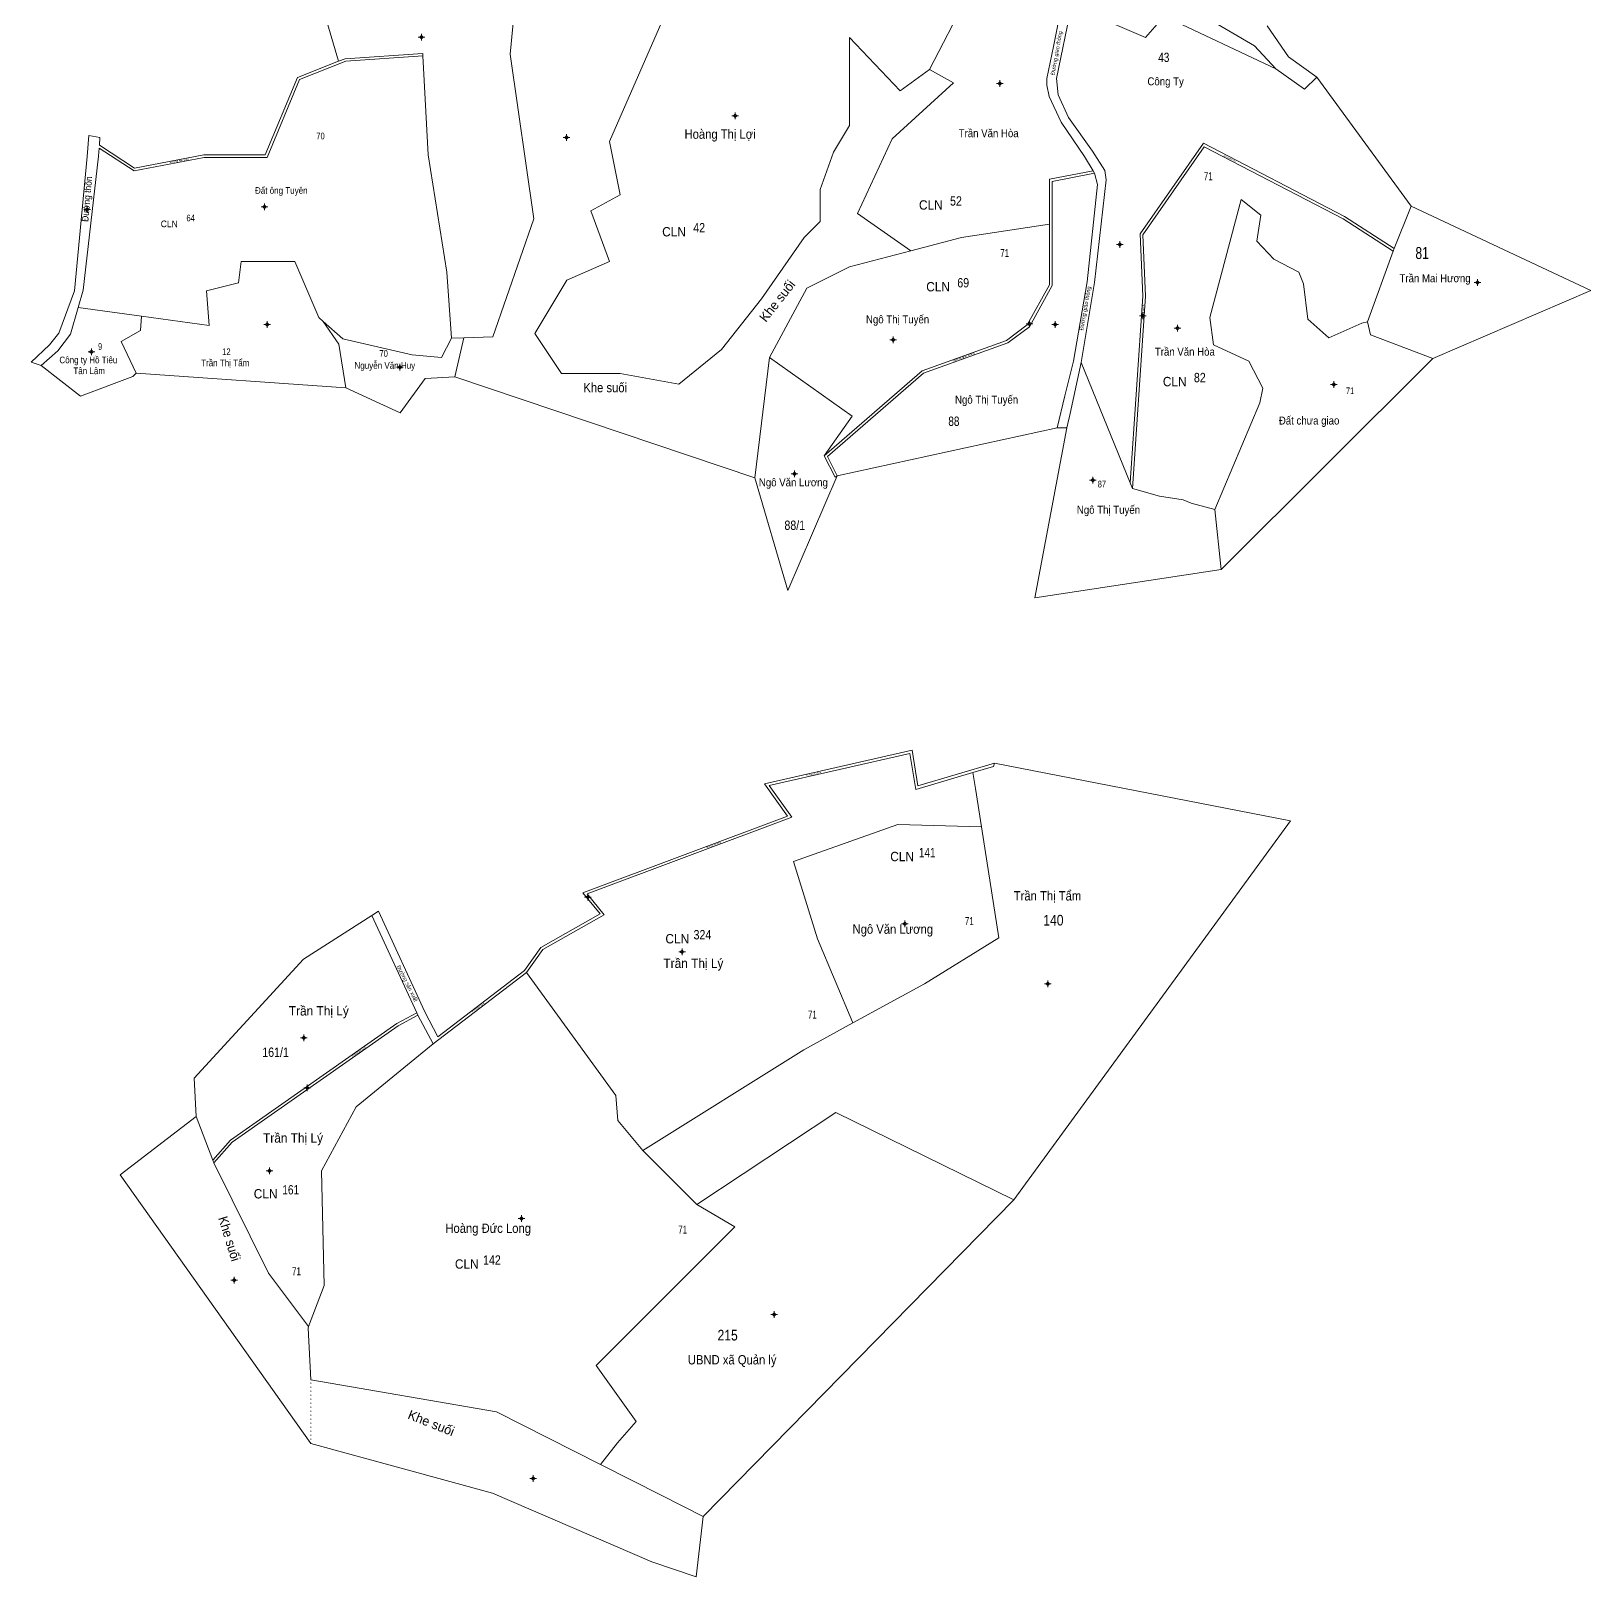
# Model space of a CAD drawing. Header units: metres. Extents: x 538455 to 541653, y 1847238 to 1851303.
# Drawn here: x 539895 to 540480, y 1847342 to 1847921 of the extents above; entities that cross this region are included whole.
import ezdxf
from ezdxf.enums import TextEntityAlignment as Align

# ---------------------------------------------------------------- set-up
doc = ezdxf.new("R2010")
doc.units = ezdxf.units.M
doc.linetypes.add('DOTTED', pattern=[1.5, 0.3, -1.2])
for name, color, linetype in [('1', 7, 'Continuous'), ('2', 7, 'Continuous'), ('3', 7, 'Continuous'), ('4', 7, 'Continuous')]:
    doc.layers.add(name, color=color, linetype=linetype)
for name, color, linetype, lineweight in [('11', 7, 'Continuous', 13), ('22', 7, 'Continuous', 13), ('5', 7, 'Continuous', 13)]:
    doc.layers.add(name, color=color, linetype=linetype, lineweight=lineweight)

msp = doc.modelspace()

# ---------------------------------------------------------------- hatches: boundary and pattern name
at = {"layer": '11'}
for points in [[(540041.72, 1847919.04, 1), (540041.42, 1847919.04, 1)], [(540258.46, 1847901.72, 1), (540258.16, 1847901.72, 1)], [(540159.23, 1847889.55, 1), (540158.93, 1847889.55, 1)], [(540096.09, 1847881.4, 1), (540095.79, 1847881.4, 1)], [(539916.42, 1847854.5, 1), (539916.12, 1847854.5, 1)], [(539982.86, 1847855.5, 1), (539982.56, 1847855.5, 1)], [(540303.48, 1847841.36, 1), (540303.18, 1847841.36, 1)], [(540437.57, 1847827.1, 1), (540437.27, 1847827.1, 1)], [(539983.89, 1847811.31, 1), (539983.59, 1847811.31, 1)], [(540269.57, 1847811.52, 1), (540269.27, 1847811.52, 1)], [(540279.27, 1847811.35, 1), (540278.97, 1847811.35, 1)], [(540312.14, 1847814.56, 1), (540311.84, 1847814.56, 1)], [(540325.04, 1847810, 1), (540324.74, 1847810, 1)], [(540218.45, 1847805.56, 1), (540218.15, 1847805.56, 1)], [(539917.93, 1847801.11, 1), (539917.63, 1847801.11, 1)], [(540033.57, 1847795.37, 1), (540033.27, 1847795.37, 1)], [(540383.72, 1847788.78, 1), (540383.42, 1847788.78, 1)], [(540181.48, 1847755.32, 1), (540181.18, 1847755.32, 1)], [(540293.4, 1847752.92, 1), (540293.1, 1847752.92, 1)], [(540104.08, 1847596.64, 1), (540103.78, 1847596.64, 1)], [(540222.83, 1847586.63, 1), (540222.53, 1847586.63, 1)], [(540139.35, 1847576.06, 1), (540139.05, 1847576.06, 1)], [(540276.47, 1847564.1, 1), (540276.17, 1847564.1, 1)], [(539997.59, 1847543.88, 1), (539997.29, 1847543.88, 1)], [(539998.85, 1847525.08, 1), (539998.55, 1847525.08, 1)], [(539984.73, 1847493.97, 1), (539984.43, 1847493.97, 1)], [(540079.2, 1847476.12, 1), (540078.9, 1847476.12, 1)], [(539971.52, 1847453.02, 1), (539971.22, 1847453.02, 1)], [(540173.9, 1847440.14, 1), (540173.6, 1847440.14, 1)], [(540083.59, 1847378.66, 1), (540083.29, 1847378.66, 1)]]:
    msp.add_hatch(color=256, dxfattribs=at).paths.add_polyline_path(points)

# ---------------------------------------------------------------- linework, layer by layer
for p, q in [((540040.94, 1847919.04), (540040.32, 1847919.04)), ((540041.57, 1847920.29), (540041.57, 1847919.67)), ((540041.57, 1847918.41), (540041.57, 1847917.79)), ((540042.82, 1847919.04), (540042.19, 1847919.04)), ((540257.69, 1847901.72), (540257.06, 1847901.72)), ((540258.31, 1847902.97), (540258.31, 1847902.35)), ((540258.31, 1847901.09), (540258.31, 1847900.47)), ((540259.56, 1847901.72), (540258.94, 1847901.72)), ((540158.45, 1847889.55), (540157.83, 1847889.55)), ((540159.08, 1847890.8), (540159.08, 1847890.17)), ((540159.08, 1847888.93), (540159.08, 1847888.3)), ((540160.33, 1847889.55), (540159.7, 1847889.55)), ((540095.31, 1847881.4), (540094.69, 1847881.4)), ((540095.94, 1847882.65), (540095.94, 1847882.03)), ((540095.94, 1847880.77), (540095.94, 1847880.15)), ((540097.19, 1847881.4), (540096.56, 1847881.4)), ((539982.71, 1847856.75), (539982.71, 1847856.13)), ((539915.65, 1847854.5), (539915.02, 1847854.5)), ((539916.27, 1847855.75), (539916.27, 1847855.13)), ((539916.27, 1847853.87), (539916.27, 1847853.25)), ((539917.52, 1847854.5), (539916.89, 1847854.5)), ((539982.09, 1847855.5), (539981.46, 1847855.5)), ((539982.71, 1847854.87), (539982.71, 1847854.25)), ((539983.96, 1847855.5), (539983.33, 1847855.5)), ((540302.7, 1847841.36), (540302.08, 1847841.36)), ((540303.33, 1847842.61), (540303.33, 1847841.99)), ((540303.33, 1847840.73), (540303.33, 1847840.11)), ((540304.58, 1847841.36), (540303.95, 1847841.36)), ((540437.42, 1847828.35), (540437.42, 1847827.73)), ((540436.8, 1847827.1), (540436.17, 1847827.1)), ((540437.42, 1847826.47), (540437.42, 1847825.85)), ((540438.67, 1847827.1), (540438.05, 1847827.1)), ((540311.99, 1847815.81), (540311.99, 1847815.19)), ((539983.11, 1847811.31), (539982.49, 1847811.31)), ((539983.74, 1847812.56), (539983.74, 1847811.93)), ((539983.74, 1847810.69), (539983.74, 1847810.06)), ((539984.99, 1847811.31), (539984.37, 1847811.31)), ((540268.8, 1847811.52), (540268.17, 1847811.52)), ((540269.42, 1847812.77), (540269.42, 1847812.15)), ((540269.42, 1847810.89), (540269.42, 1847810.27)), ((540270.67, 1847811.52), (540270.05, 1847811.52)), ((540278.49, 1847811.35), (540277.87, 1847811.35)), ((540279.12, 1847812.6), (540279.12, 1847811.97)), ((540279.12, 1847810.73), (540279.12, 1847810.1)), ((540280.37, 1847811.35), (540279.75, 1847811.35)), ((540311.37, 1847814.56), (540310.74, 1847814.56)), ((540311.99, 1847813.93), (540311.99, 1847813.31)), ((540313.24, 1847814.56), (540312.61, 1847814.56)), ((540324.27, 1847810), (540323.64, 1847810)), ((540324.89, 1847811.25), (540324.89, 1847810.63)), ((540326.14, 1847810), (540325.51, 1847810)), ((540217.68, 1847805.56), (540217.05, 1847805.56)), ((540218.3, 1847806.81), (540218.3, 1847806.19)), ((540218.3, 1847804.93), (540218.3, 1847804.31)), ((540219.55, 1847805.56), (540218.93, 1847805.56)), ((540324.89, 1847809.37), (540324.89, 1847808.75)), ((539917.15, 1847801.11), (539916.53, 1847801.11)), ((539917.78, 1847802.36), (539917.78, 1847801.73)), ((539917.78, 1847800.49), (539917.78, 1847799.86)), ((539919.03, 1847801.11), (539918.41, 1847801.11)), ((540032.8, 1847795.37), (540032.17, 1847795.37)), ((540033.42, 1847796.62), (540033.42, 1847795.99)), ((540033.42, 1847794.75), (540033.42, 1847794.12)), ((540034.67, 1847795.37), (540034.05, 1847795.37)), ((540382.94, 1847788.78), (540382.32, 1847788.78)), ((540383.57, 1847790.03), (540383.57, 1847789.41)), ((540383.57, 1847788.15), (540383.57, 1847787.53)), ((540384.82, 1847788.78), (540384.19, 1847788.78)), ((540180.7, 1847755.32), (540180.08, 1847755.32)), ((540181.33, 1847756.57), (540181.33, 1847755.95)), ((540181.33, 1847754.69), (540181.33, 1847754.07)), ((540182.58, 1847755.32), (540181.95, 1847755.32)), ((540292.63, 1847752.92), (540292, 1847752.92)), ((540293.25, 1847754.17), (540293.25, 1847753.55)), ((540293.25, 1847752.29), (540293.25, 1847751.67)), ((540294.5, 1847752.92), (540293.87, 1847752.92)), ((540103.31, 1847596.64), (540102.68, 1847596.64)), ((540103.93, 1847597.89), (540103.93, 1847597.27)), ((540103.93, 1847596.01), (540103.93, 1847595.39)), ((540105.18, 1847596.64), (540104.56, 1847596.64)), ((540222.68, 1847587.88), (540222.68, 1847587.25)), ((540222.06, 1847586.63), (540221.43, 1847586.63)), ((540222.68, 1847586.01), (540222.68, 1847585.38)), ((540223.93, 1847586.63), (540223.31, 1847586.63)), ((540138.57, 1847576.06), (540137.95, 1847576.06)), ((540139.2, 1847577.31), (540139.2, 1847576.69)), ((540140.45, 1847576.06), (540139.82, 1847576.06)), ((540139.2, 1847575.43), (540139.2, 1847574.81)), ((540276.32, 1847565.35), (540276.32, 1847564.73)), ((540275.69, 1847564.1), (540275.07, 1847564.1)), ((540276.32, 1847563.47), (540276.32, 1847562.85)), ((540277.57, 1847564.1), (540276.94, 1847564.1)), ((539996.81, 1847543.88), (539996.19, 1847543.88)), ((539997.44, 1847545.13), (539997.44, 1847544.51)), ((539997.44, 1847543.25), (539997.44, 1847542.63)), ((539998.69, 1847543.88), (539998.06, 1847543.88)), ((539998.07, 1847525.08), (539997.45, 1847525.08)), ((539998.7, 1847526.33), (539998.7, 1847525.71)), ((539998.7, 1847524.45), (539998.7, 1847523.83)), ((539999.95, 1847525.08), (539999.32, 1847525.08)), ((539984.58, 1847495.22), (539984.58, 1847494.59)), ((539983.95, 1847493.97), (539983.33, 1847493.97)), ((539984.58, 1847493.35), (539984.58, 1847492.72)), ((539985.83, 1847493.97), (539985.2, 1847493.97)), ((540079.05, 1847477.37), (540079.05, 1847476.75)), ((540078.43, 1847476.12), (540077.8, 1847476.12)), ((540079.05, 1847475.49), (540079.05, 1847474.87)), ((540080.3, 1847476.12), (540079.68, 1847476.12)), ((539971.37, 1847454.27), (539971.37, 1847453.65)), ((539970.75, 1847453.02), (539970.12, 1847453.02)), ((539971.37, 1847452.39), (539971.37, 1847451.77)), ((539972.62, 1847453.02), (539971.99, 1847453.02)), ((540173.75, 1847441.39), (540173.75, 1847440.77)), ((540173.13, 1847440.14), (540172.5, 1847440.14)), ((540173.75, 1847439.51), (540173.75, 1847438.89)), ((540175, 1847440.14), (540174.37, 1847440.14)), ((540082.81, 1847378.66), (540082.19, 1847378.66)), ((540083.44, 1847379.91), (540083.44, 1847379.29)), ((540083.44, 1847378.03), (540083.44, 1847377.41)), ((540084.69, 1847378.66), (540084.06, 1847378.66))]:
    msp.add_line(p, q, dxfattribs=at)
for points in [[(540041.57, 1847919.67), (540040.94, 1847919.04), (540041.57, 1847918.41), (540042.19, 1847919.04)], [(540258.31, 1847902.35), (540257.69, 1847901.72), (540258.31, 1847901.09), (540258.94, 1847901.72)], [(540159.08, 1847890.17), (540158.45, 1847889.55), (540159.08, 1847888.93), (540159.7, 1847889.55)], [(540095.94, 1847882.03), (540095.31, 1847881.4), (540095.94, 1847880.77), (540096.56, 1847881.4)], [(539916.27, 1847855.13), (539915.65, 1847854.5), (539916.27, 1847853.87), (539916.89, 1847854.5)], [(539982.71, 1847856.13), (539982.09, 1847855.5), (539982.71, 1847854.87), (539983.33, 1847855.5)], [(540303.33, 1847841.99), (540302.7, 1847841.36), (540303.33, 1847840.73), (540303.95, 1847841.36)], [(540437.42, 1847827.73), (540436.8, 1847827.1), (540437.42, 1847826.47), (540438.05, 1847827.1)], [(539983.74, 1847811.93), (539983.11, 1847811.31), (539983.74, 1847810.69), (539984.37, 1847811.31)], [(540269.42, 1847812.15), (540268.8, 1847811.52), (540269.42, 1847810.89), (540270.05, 1847811.52)], [(540279.12, 1847811.97), (540278.49, 1847811.35), (540279.12, 1847810.73), (540279.75, 1847811.35)], [(540311.99, 1847815.19), (540311.37, 1847814.56), (540311.99, 1847813.93), (540312.61, 1847814.56)], [(540324.89, 1847810.63), (540324.27, 1847810), (540324.89, 1847809.37), (540325.51, 1847810)], [(540218.3, 1847806.19), (540217.68, 1847805.56), (540218.3, 1847804.93), (540218.93, 1847805.56)], [(539917.78, 1847801.73), (539917.15, 1847801.11), (539917.78, 1847800.49), (539918.41, 1847801.11)], [(540033.42, 1847795.99), (540032.8, 1847795.37), (540033.42, 1847794.75), (540034.05, 1847795.37)], [(540383.57, 1847789.41), (540382.94, 1847788.78), (540383.57, 1847788.15), (540384.19, 1847788.78)], [(540181.33, 1847755.95), (540180.7, 1847755.32), (540181.33, 1847754.69), (540181.95, 1847755.32)], [(540293.25, 1847753.55), (540292.63, 1847752.92), (540293.25, 1847752.29), (540293.87, 1847752.92)], [(540103.93, 1847597.27), (540103.31, 1847596.64), (540103.93, 1847596.01), (540104.56, 1847596.64)], [(540222.68, 1847587.25), (540222.06, 1847586.63), (540222.68, 1847586.01), (540223.31, 1847586.63)], [(540139.2, 1847576.69), (540138.57, 1847576.06), (540139.2, 1847575.43), (540139.82, 1847576.06)], [(540276.32, 1847564.73), (540275.69, 1847564.1), (540276.32, 1847563.47), (540276.94, 1847564.1)], [(539997.44, 1847544.51), (539996.81, 1847543.88), (539997.44, 1847543.25), (539998.06, 1847543.88)], [(539998.7, 1847525.71), (539998.07, 1847525.08), (539998.7, 1847524.45), (539999.32, 1847525.08)], [(539984.58, 1847494.59), (539983.95, 1847493.97), (539984.58, 1847493.35), (539985.2, 1847493.97)], [(540079.05, 1847476.75), (540078.43, 1847476.12), (540079.05, 1847475.49), (540079.68, 1847476.12)], [(539971.37, 1847453.65), (539970.75, 1847453.02), (539971.37, 1847452.39), (539971.99, 1847453.02)], [(540173.75, 1847440.77), (540173.13, 1847440.14), (540173.75, 1847439.51), (540174.37, 1847440.14)], [(540083.44, 1847379.29), (540082.81, 1847378.66), (540083.44, 1847378.03), (540084.06, 1847378.66)]]:
    msp.add_lwpolyline(points, close=True, dxfattribs=at)
for centre in [(540041.57, 1847919.04), (540258.31, 1847901.72), (540159.08, 1847889.55), (540095.94, 1847881.4), (539916.27, 1847854.5), (539982.71, 1847855.5), (540303.33, 1847841.36), (540437.42, 1847827.1), (539983.74, 1847811.31), (540269.42, 1847811.52), (540279.12, 1847811.35), (540311.99, 1847814.56), (540324.89, 1847810), (540218.3, 1847805.56), (539917.78, 1847801.11), (540033.42, 1847795.37), (540383.57, 1847788.78), (540181.33, 1847755.32), (540293.25, 1847752.92), (540103.93, 1847596.64), (540222.68, 1847586.63), (540139.2, 1847576.06), (540276.32, 1847564.1), (539997.44, 1847543.88), (539998.7, 1847525.08), (539984.58, 1847493.97), (540079.05, 1847476.12), (539971.37, 1847453.02), (540173.75, 1847440.14), (540083.44, 1847378.66)]:
    msp.add_circle(centre, 0.15, dxfattribs=at)
at = {"layer": '22'}
for p, q in [((540293.34, 1847868.99), (540293.89, 1847868.08)), ((540039.76, 1847553.18), (540040.23, 1847552.29))]:
    msp.add_line(p, q, dxfattribs=at)
for points in [[(540222.41, 1848019.15), (540223.38, 1847997.7), (540227.18, 1847990.1), (540230.28, 1847983.91), (540241.91, 1847976.84), (540261.69, 1847964.44), (540262.1, 1847964.18), (540265.79, 1847961.06), (540273.69, 1847950.2), (540277.64, 1847943.77), (540280.52, 1847936.91), (540281.5, 1847930.66), (540278.47, 1847915.54), (540276, 1847903.52), (540275.91, 1847901.02), (540276.83, 1847896.82), (540281.28, 1847887.21), (540290.1, 1847874.35), (540293.34, 1847868.99)], [(540319.86, 1847935.87), (540353.85, 1847915.82), (540361.86, 1847907.19), (540372.6, 1847899.55), (540377.14, 1847904.06), (540366.58, 1847911.73), (540358.52, 1847923.26)], [(540293.89, 1847868.08), (540294.99, 1847863.77), (540291.09, 1847827.3), (540285.99, 1847797.54), (540282.76, 1847784.55), (540279.83, 1847772.58), (540283.4, 1847772.62), (540284.74, 1847777.93), (540288.83, 1847797.04), (540293.88, 1847827.02), (540298.24, 1847865.55), (540297.74, 1847869.02), (540293.04, 1847876.32), (540284.03, 1847888.95), (540280.25, 1847897.44), (540279.63, 1847903.57), (540285.19, 1847930.79)], [(540042.05, 1847912.01), (540013.18, 1847910.01), (539995.76, 1847903.22), (539983.66, 1847874), (539960.09, 1847874), (539933.79, 1847868.94), (539920.69, 1847877.42), (539920.47, 1847874.47), (539914.75, 1847824.19), (539912.87, 1847817.74), (539909.96, 1847807.73), (539905.24, 1847801.51), (539899.02, 1847796), (539895.23, 1847797.2), (539902.08, 1847803.71), (539905.57, 1847808.07), (539911.42, 1847823.92), (539916.23, 1847874.29), (539916.9, 1847882.14), (539921, 1847881.47), (539920.78, 1847878.55), (539934, 1847870), (539960, 1847875), (539983, 1847875), (539995, 1847904), (540010.44, 1847910.01), (540012.98, 1847911), (540042, 1847913)], [(540406.13, 1847839.81), (540387.5, 1847851.87), (540334.68, 1847879.29), (540310.99, 1847845.29), (540312, 1847822.01), (540307.17, 1847751.93)], [(540405.75, 1847838.87), (540387, 1847851), (540335, 1847878), (540312, 1847845), (540313, 1847822), (540308.03, 1847749.82)], [(540293.34, 1847868.99), (540277, 1847865.82), (540276.92, 1847849.14), (540276.92, 1847848.99), (540277, 1847826.24), (540268.64, 1847811.15), (540260.8, 1847805.36), (540229.27, 1847794.01), (540192.51, 1847762.12), (540196.57, 1847754.06)], [(540293.89, 1847868.08), (540278, 1847865), (540277.92, 1847849.14), (540278, 1847826), (540269.41, 1847810.48), (540261.28, 1847804.47), (540229.78, 1847793.13), (540193.75, 1847761.87), (540197.4, 1847754.62)], [(540039.76, 1847553.18), (540022.87, 1847589.72), (540025.42, 1847591.35), (540042.84, 1847553.66), (540047.64, 1847544.26), (540080.14, 1847569.04), (540086.3, 1847577.75), (540108.48, 1847590.29), (540101.98, 1847598.24), (540178.75, 1847627.03), (540170.16, 1847639.06), (540225.45, 1847651.69), (540227.62, 1847638.31), (540256.3, 1847646.81)], [(540040.23, 1847552.29), (540045.94, 1847541.58), (540080.87, 1847568.33), (540087, 1847577), (540110, 1847590), (540103.63, 1847597.79), (540180.32, 1847626.55), (540171.84, 1847638.42), (540224.63, 1847650.48), (540226.81, 1847637.03), (540248.26, 1847643.39), (540255.92, 1847645.65)], [(540039.76, 1847553.18), (540032.24, 1847549.22), (539969.93, 1847505.51), (539963.26, 1847498.04)], [(540040.23, 1847552.29), (540032.76, 1847548.36), (539970.62, 1847504.78), (539963.66, 1847496.98)]]:
    msp.add_lwpolyline(points, dxfattribs=at)
at = {"layer": '5'}
for p, q in [((540232, 1847907), (540261.69, 1847964.44)), ((540377.14, 1847904.06), (540412.59, 1847855.64)), ((539912.87, 1847817.74), (539936.55, 1847814.49)), ((540052.83, 1847806.24), (540057.36, 1847806.38)), ((540054.08, 1847791.68), (540057.36, 1847806.38)), ((540172, 1847799), (540166.55, 1847753.81)), ((540341.32, 1847719.41), (540420.7, 1847798.56)), ((540013.2, 1847787.61), (539934.52, 1847793.04)), ((540166.55, 1847753.81), (540054.08, 1847791.68)), ((540338.88, 1847742), (540341.32, 1847719.41)), ((540124.48, 1847501.63), (540144.7, 1847481.39)), ((540147.11, 1847364.4), (540263.53, 1847483.13))]:
    msp.add_line(p, q, dxfattribs=at)
at = {"layer": '5', "linetype": 'DOTTED'}
msp.add_line((540000, 1847391.73), (540000, 1847415.58), dxfattribs=at)
at = {"layer": '5'}
for points in [[(540057.36, 1847806.38), (540068.32, 1847806.72), (540083.7, 1847850.91), (540074.73, 1847912.64), (540084, 1848009)], [(540010.44, 1847910.01), (540003.55, 1847933.55), (540009.09, 1847935.96), (539993.35, 1847976.19)], [(540136, 1847935), (540112, 1847880), (540116, 1847860), (540105, 1847854), (540112, 1847835), (540096, 1847828), (540084, 1847808), (540094, 1847793), (540116, 1847793), (540138, 1847789), (540154, 1847802), (540169, 1847821), (540185, 1847844), (540191, 1847850), (540191, 1847862), (540196, 1847876), (540202, 1847886), (540202, 1847919), (540221, 1847899), (540232, 1847907)], [(540285.19, 1847930.79), (540313, 1847919), (540320, 1847927), (540361.86, 1847907.19)], [(540042, 1847913), (540042.05, 1847912.01), (540044, 1847875), (540051, 1847831), (540052.83, 1847806.24)], [(540232, 1847907), (540241, 1847902), (540218, 1847881), (540205, 1847853), (540225, 1847839)], [(540338.88, 1847742), (540355.75, 1847781.99), (540356.92, 1847787.48), (540351.71, 1847797.57), (540338.4, 1847803.65), (540337.12, 1847813.97), (540348.83, 1847858.14), (540356.24, 1847852.33), (540354.66, 1847842.55), (540361.01, 1847835.86), (540370.37, 1847830.98), (540372.2, 1847826.59), (540373.78, 1847813.39), (540381.7, 1847806.39), (540394.08, 1847811.84), (540396.17, 1847812.34)], [(540396.17, 1847812.34), (540405.75, 1847838.87), (540406.13, 1847839.81), (540412.59, 1847855.64)], [(540420.7, 1847798.56), (540479.88, 1847824.03), (540412.59, 1847855.64)], [(540225, 1847839), (540244, 1847844), (540276.92, 1847848.99)], [(540225, 1847839), (540202, 1847833), (540186, 1847825), (540172, 1847799)], [(539936.55, 1847814.49), (539962, 1847811), (539961, 1847824), (539973, 1847827), (539974, 1847835), (539994, 1847835), (540003, 1847814), (540004.69, 1847812.49)], [(539934.52, 1847793.04), (539928.97, 1847804.98), (539936.24, 1847809.04), (539936.55, 1847814.49)], [(540004.69, 1847812.49), (540010.53, 1847803.92), (540013.2, 1847787.61)], [(540004.69, 1847812.49), (540012, 1847806), (540038, 1847800), (540049, 1847799), (540052.83, 1847806.24)], [(540396.17, 1847812.34), (540397.33, 1847807.44), (540420.7, 1847798.56)], [(540172, 1847799), (540203, 1847777), (540192.51, 1847762.12)], [(539934.52, 1847793.04), (539933.36, 1847791.84), (539913.66, 1847784.49), (539899.02, 1847796)], [(540288.83, 1847797.04), (540307.17, 1847751.93), (540308.03, 1847749.82), (540318.21, 1847746.99), (540327.04, 1847745.56), (540330.05, 1847744.35), (540338.88, 1847742)], [(540013.2, 1847787.61), (540033.59, 1847778.24), (540042.92, 1847791.09), (540054.08, 1847791.68)], [(540196.57, 1847754.06), (540197.4, 1847754.62), (540279.83, 1847772.58)], [(540283.4, 1847772.62), (540271.52, 1847708.81), (540341.32, 1847719.41)], [(540166.55, 1847753.81), (540178.88, 1847711.65), (540197.4, 1847754.62)], [(540263.53, 1847483.13), (540367.35, 1847625.22), (540256.3, 1847646.81), (540255.92, 1847645.65)], [(540248.26, 1847643.39), (540249.19, 1847637.4), (540251.44, 1847622.96)], [(540251.44, 1847622.96), (540220.06, 1847623.81), (540181, 1847610), (540190, 1847581), (540203.23, 1847549.45)], [(540203.23, 1847549.45), (540230.06, 1847564.16), (540257.94, 1847581.34), (540251.44, 1847622.96)], [(539957.06, 1847514.3), (539956.36, 1847528.73), (539997.32, 1847573.36), (540022.87, 1847589.72)], [(540080.87, 1847568.33), (540114.39, 1847522.18), (540115.12, 1847512.89), (540124.48, 1847501.63)], [(540124.48, 1847501.63), (540184.84, 1847539.36), (540203.23, 1847549.45)], [(539999.24, 1847435.64), (540005, 1847451), (540004, 1847494), (540017, 1847518), (540045.94, 1847541.58)], [(540147.11, 1847364.4), (540144.46, 1847341.75), (540127.84, 1847347.35), (540068.2, 1847373.14), (540000, 1847391.73), (539928.53, 1847492.48), (539957.06, 1847514.3)], [(539957.06, 1847514.3), (539963.26, 1847498.04), (539963.66, 1847496.98), (539984.24, 1847455.66), (539999.24, 1847435.64)], [(540144.7, 1847481.39), (540196.88, 1847515.87), (540263.53, 1847483.13)], [(540108.6, 1847383.91), (540115, 1847392), (540122, 1847400), (540107, 1847421), (540159, 1847473), (540144.7, 1847481.39)], [(540108.6, 1847383.91), (540069.6, 1847403.67), (540000, 1847415.58), (539999, 1847435), (539999.24, 1847435.64)], [(540108.6, 1847383.91), (540131.65, 1847372.23), (540147.11, 1847364.4)]]:
    msp.add_lwpolyline(points, dxfattribs=at)

# ---------------------------------------------------------------- texts
at = {"layer": '1'}
for s, height, rotation, width, p in [('Đường giao thông', 1.5, 79.814, 0.9, (540280.291, 1847912.962)), ('Đường sản xuất', 0.5, 334.422, 0.95, (540344.372, 1847873.461)), ('Đường sản xuất', 0.71, 9.806, 0.9, (539950.8, 1847872.448)), ('Đường thôn', 2.5, 85.035, 0.95, (539917.371, 1847858.262)), ('Đường giao thông', 1.5, 79.814, 0.9, (540291.041, 1847817.252)), ('Đường sản xuất', 0.5, 86.057, 0.9, (540312.263, 1847816.408)), ('Đường giao thông', 0.77, 20.255, 0.95, (540244.872, 1847798.86)), ('Đường giao thông', 0.5, 12.123, 0.9, (540188.662, 1847642.563)), ('Đường giao thông', 0.5, 21.641, 0.95, (540151.173, 1847616.002)), ('Đường sản xuất', 1.5, 296.933, 0.95, (540035.567, 1847563.92)), ('Khe suối', 3.5, 287.103, 0.95, (539967.854, 1847468.02))]:
    msp.add_text(s, height=height, rotation=rotation, dxfattribs=dict(at, width=width)).set_placement(p, align=Align.CENTER)
for s, height, width, p in [('Công Ty', 3, 0.9, (540320.495, 1847901.01)), ('Hoàng Thị Lợi', 3.5, 0.9, (540153.47, 1847880.97)), ('Trần Văn Hòa', 3, 0.9, (540254.16, 1847881.56)), ('Đất ông Tuyên', 2.5, 0.9, (539988.995, 1847860.34)), ('Trần Mai Hương', 3, 0.9, (540421.485, 1847827.18)), ('Ngô Thị Tuyến', 3, 0.9, (540220.005, 1847811.76)), ('Công ty Hồ Tiêu', 2.5, 0.9, (539916.665, 1847796.79)), ('Trần Thị Tẩm', 2.5, 0.9, (539967.97, 1847795.69)), ('Trần Văn Hòa', 3, 0.9, (540327.7, 1847799.64)), ('Tân Lâm', 2.5, 0.9, (539916.97, 1847792.71)), ('Nguyễn Văn Huy', 2.5, 0.9, (540027.795, 1847794.71)), ('Khe suối', 3.5, 0.9, (540110.415, 1847785.92)), ('Ngô Thị Tuyến', 3, 0.9, (540253.385, 1847781.66)), ('Đất chưa giao', 3, 0.9, (540374.28, 1847773.82)), ('Ngô Văn Lương', 3, 0.9, (540180.95, 1847750.63)), ('Ngô Thị Tuyến', 3, 0.9, (540299.065, 1847740.36)), ('Trần Thị Tẩm', 3.5, 0.9, (540276.205, 1847595.35)), ('Ngô Văn Lương', 3.5, 0.9, (540218.225, 1847582.87)), ('Trần Thị Lý', 3.5, 0.95, (540143.475, 1847570.06)), ('Trần Thị Lý', 3.5, 0.95, (540003.055, 1847552.23)), ('Trần Thị Lý', 3.5, 0.95, (539993.395, 1847504.56)), ('Hoàng Đức Long', 3.5, 0.9, (540066.535, 1847470.71)), ('UBND xã Quản lý', 3.5, 0.9, (540158.01, 1847421.39))]:
    msp.add_text(s, height=height, dxfattribs=dict(at, width=width)).set_placement(p, align=Align.CENTER)
for s, height, rotation, p in [('Khe suối', 3.5, 51.71, (540176.282, 1847819.096)), ('Đường giao thông', 0.5, 34.218, (540062.859, 1847555.084)), ('Đường sản xuất', 0.61, 33.359, (540018.207, 1847538.483)), ('Khe suối', 3.5, 338.199, (540044.55, 1847397.806))]:
    msp.add_text(s, height=height, rotation=rotation, dxfattribs=at).set_placement(p, align=Align.CENTER)
at = {"layer": '2'}
for s, height, width, p in [('43', 3.5, 0.8, (540319.81, 1847909.77)), ('52', 3.5, 0.85, (540241.895, 1847855.91)), ('64', 2.5, 0.85, (539954.995, 1847850.01)), ('42', 3.5, 0.85, (540145.625, 1847845.86)), ('81', 4.5, 0.75, (540416.64, 1847835.89)), ('69', 3.5, 0.85, (540244.615, 1847825.24)), ('9', 2.5, 0.8, (539921.08, 1847801.82)), ('12', 2.5, 0.85, (539968.42, 1847799.89)), ('70', 2.5, 0.85, (540027.355, 1847799.21)), ('82', 3.5, 0.85, (540333.315, 1847789.68)), ('71', 2.5, 0.75, (540389.645, 1847785.22)), ('88', 3.5, 0.8, (540241.12, 1847773.3)), ('87', 2.5, 0.8, (540296.6, 1847750.24)), ('88/1', 3.5, 0.85, (540181.465, 1847734.31)), ('141', 3.5, 0.8, (540231.125, 1847611.59)), ('140', 4, 0.85, (540278.425, 1847585.97)), ('324', 3.5, 0.85, (540146.85, 1847580.76)), ('161/1', 3.5, 0.85, (539986.83, 1847536.71)), ('161', 3.5, 0.8, (539992.525, 1847485.13)), ('142', 3.5, 0.85, (540067.94, 1847458.8)), ('215', 4, 0.85, (540156.315, 1847430.37))]:
    msp.add_text(s, height=height, dxfattribs=dict(at, width=width)).set_placement(p, align=Align.CENTER)
at = {"layer": '3', "width": 0.95}
for height, p in [(3.5, (540232.48, 1847854.41)), (2.5, (539946.975, 1847847.82)), (3.5, (540136.21, 1847844.36)), (3.5, (540235.2, 1847823.74)), (3.5, (540323.9, 1847788.18)), (3.5, (540221.71, 1847610.09)), (3.5, (540137.43, 1847579.26)), (3.5, (539983.11, 1847483.63)), (3.5, (540058.52, 1847457.3))]:
    msp.add_text('CLN', height=height, dxfattribs=at).set_placement(p, align=Align.CENTER)
at = {"layer": '4'}
for s, height, width, p in [('70', 2.5, 0.85, (540003.685, 1847880.77)), ('71', 3, 0.75, (540336.48, 1847865.45)), ('71', 3, 0.75, (540260.17, 1847836.65)), ('71', 3, 0.75, (540246.88, 1847586.11)), ('71', 3, 0.75, (540188.09, 1847551.06)), ('71', 3, 0.75, (540139.46, 1847470.46)), ('71', 3, 0.75, (539994.67, 1847454.81))]:
    msp.add_text(s, height=height, dxfattribs=dict(at, width=width)).set_placement(p, align=Align.CENTER)

doc.saveas('drawing.dxf')
